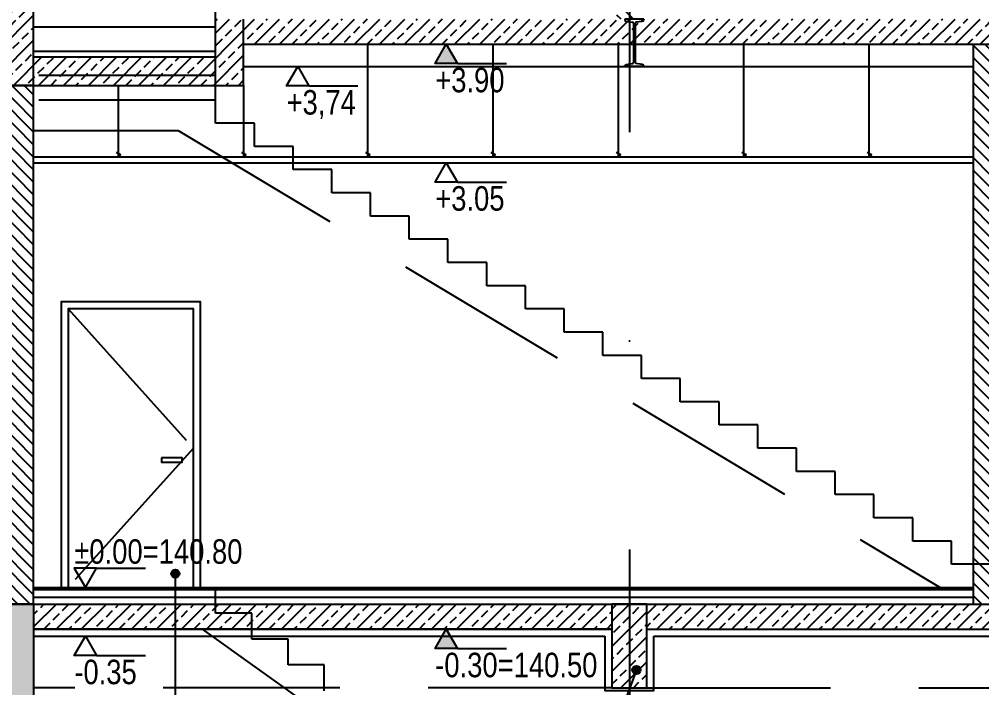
# Model space of a CAD drawing. Header units: millimetres. Extents: x -135140 to 267856, y -70704 to 149933.
# Drawn here: x -52156 to -45246, y 91517 to 96317 of the extents above; entities that cross this region are included whole.
import ezdxf

# ---------------------------------------------------------------- set-up
doc = ezdxf.new("R2010")
doc.units = ezdxf.units.MM
doc.header["$LTSCALE"] = 99.9
for name, pattern in [('ACAD_ISO10W100', [18, 12, -3, 0, -3]), ('AUDIT_D_080509132939-0', [0]), ('HIDDEN', [9.525, 6.35, -3.175])]:
    doc.linetypes.add(name, pattern=pattern)
for name, color, linetype in [('+48_CIENKIE', 253, 'Continuous'), ('+48_HACZE', 253, 'Continuous'), ('+48_KOTY', 250, 'Continuous'), ('+48_OPISY', 251, 'Continuous'), ('+48_OPISY T', 251, 'Continuous'), ('+48_OSIE', 8, 'Continuous'), ('+48_POSADZKA', 250, 'Continuous'), ('+48_PRZEKRÓJ', 250, 'Continuous'), ('+48_SCIANY', 250, 'Continuous'), ('+48_STOLARKA_DRZWI', 250, 'Continuous'), ('+48_SUFITY_PODWIESZANE', 250, 'Continuous'), ('+48_WEŁNA', 252, 'Continuous'), ('+48_WIDOK', 250, 'Continuous'), ('+48_ŻELBET', 250, 'Continuous')]:
    doc.layers.add(name, color=color, linetype=linetype)
doc.styles.add('WRP_ARIAL', font='ARIAL.TTF', dxfattribs={"width": 0.8})
pattern_1 = [(45, (-740631.18, -58167.61), (-89.802561, 89.802561), []), (45, (-740541.38, -58167.61), (-89.802561, 89.802561), [63.5, -31.75])]

# ---------------------------------------------------------------- blocks, each defined once
blk = doc.blocks.new('A$C6D9607FD')
at = {"layer": '+48_PRZEKRÓJ', "color": 251}
for p, q in [((137, 340), (0, 340)), ((0, 340), (0, 337.1)), ((10.5, 325), (56.1, 318.6)), ((62.4, 311.4), (62.4, 28.6)), ((74.6, 311.4), (74.6, 28.6)), ((126.5, 325), (80.9, 318.6)), ((137, 340), (137, 337.1)), ((0, 0), (0, 2.9)), ((10.5, 15), (56.1, 21.4)), ((126.5, 15), (80.9, 21.4)), ((137, 0), (137, 2.9)), ((137, 0), (0, 0)), ((137, 0), (0, 0))]:
    blk.add_line(p, q, dxfattribs=at)
for centre, radius, start, end in [((12.2, 337.1), 12.2, 180, 262.03039), ((55.1, 311.4), 7.3, 0, 82.03039), ((81.9, 311.4), 7.3, 97.96961, 180), ((124.8, 337.1), 12.2, 277.96961, 0), ((12.2, 2.9), 12.2, 97.96961, 180), ((55.1, 28.6), 7.3, 277.96961, 0), ((81.9, 28.6), 7.3, 180, 262.03039), ((124.8, 2.9), 12.2, 0, 82.03039)]:
    blk.add_arc(centre, radius, start, end, dxfattribs=at)
blk = doc.blocks.new('koty')
at = {"layer": '+48_KOTY', "color": 3, "ltscale": 5}
blk.add_line((70403.15, 11224.99), (70423.15, 11224.99), dxfattribs=at)
blk.add_lwpolyline([(70398.6, 11217.11), (70403.15, 11224.99), (70394.05, 11224.99)], close=True, dxfattribs=at)
at = {"layer": '+48_KOTY', "color": 3, "style": 'WRP_ARIAL', "width": 0.8}
blk.add_attdef('POZIOM', (70403.19, 11226.78), '', height=10, dxfattribs=at)

msp = doc.modelspace()

# ---------------------------------------------------------------- hatches: boundary and pattern name
at = {"layer": '+48_HACZE'}
h = msp.add_hatch(dxfattribs=at)
h.set_pattern_fill('ANSI31', color=256, scale=20, angle=90, style=0)
h.set_pattern_definition([(135, (-740631.18, -76045.325), (-44.9012806, -44.9012806), [])])
h.paths.add_polyline_path([(-47866.3, 99687.4), (-47746.3, 99687.4), (-47746.3, 96317), (-47866.3, 96317)])
at = {"layer": '+48_HACZE', "linetype": 'AUDIT_D_080509132939-0'}
h = msp.add_hatch(dxfattribs=at)
h.set_pattern_fill('ANSI33', color=256, scale=20, angle=180, style=0)
h.set_pattern_definition([(225, (-740631.18, -76045.33), (89.802561, -89.802561), []), (225, (-740720.98, -76045.33), (89.802561, -89.802561), [63.5, -31.75])])
edge = h.paths.add_edge_path()
edge.add_line((-43456.3, 95597.4), (-43696.3, 95597.4))
edge.add_line((-43696.3, 95597.4), (-43696.3, 96137.4))
edge.add_line((-43696.3, 96137.4), (-50546.3, 96137.4))
edge.add_line((-50546.3, 96137.4), (-50546.3, 95842.7))
edge.add_line((-50546.3, 95842.7), (-52296.3, 95842.7))
edge.add_line((-52296.3, 95842.7), (-52296.3, 96397.4))
edge.add_line((-52296.3, 96397.4), (-52056.3, 96397.4))
edge.add_line((-52056.3, 96397.4), (-52056.3, 96047.4))
edge.add_line((-52056.3, 96047.4), (-50746.3, 96047.4))
edge.add_line((-50746.3, 96047.4), (-50746.3, 96317.4))
edge.add_line((-50746.3, 96317.4), (-43696.3, 96317.4))
edge.add_line((-43696.3, 96317.4), (-43696.3, 96397.4))
edge.add_line((-43696.3, 96397.4), (-43456.3, 96397.4))
edge.add_line((-43456.3, 96397.4), (-43456.3, 95597.4))
at = {"layer": '+48_HACZE'}
h = msp.add_hatch(dxfattribs=at)
h.set_pattern_fill('ANSI31', color=256, scale=20, angle=90, style=0)
h.set_pattern_definition([(135, (-740631.18, -58167.61), (-44.9012806, -44.9012806), [])])
h.paths.add_polyline_path([(-45186.3, 92404), (-45306.3, 92404), (-45306.3, 92117.4), (-45186.3, 92117.4)])
h.paths.add_polyline_path([(-45186.3, 93456.9), (-45306.3, 93529.4), (-45306.3, 92404), (-45186.3, 92404)])
h.paths.add_polyline_path([(-45186.3, 94263.8), (-45306.3, 94263.8), (-45306.3, 93529.4), (-45186.3, 93456.9)])
h.paths.add_polyline_path([(-45186.3, 95977.4), (-45306.3, 95977.4), (-45306.3, 94263.8), (-45186.3, 94263.8)])
h.paths.add_polyline_path([(-45186.3, 96137.4), (-45306.3, 96137.4), (-45306.3, 95977.4), (-45186.3, 95977.4)])
h = msp.add_hatch(dxfattribs=at)
h.set_pattern_fill('ANSI31', color=256, scale=20, angle=90, style=0)
h.set_pattern_definition([(135, (-740631.18, -76045.325), (-44.9012806, -44.9012806), [])])
h.paths.add_polyline_path([(-52296.3, 95842.7), (-52056.3, 95842.7), (-52056.3, 92117.4), (-52296.3, 92117.4)])
at = {"layer": '+48_HACZE', "linetype": 'Continuous'}
h = msp.add_hatch(dxfattribs=at)
h.set_pattern_fill('ANSI33', color=256, scale=20, style=0)
h.set_pattern_definition([(45, (-740631.18, -76045.33), (-89.802561, 89.802561), []), (45, (-740541.38, -76045.33), (-89.802561, 89.802561), [63.5, -31.75])])
h.paths.add_polyline_path([(-27701.3, 88687.4), (-27701.3, 89087.4), (-27851.3, 89087.4), (-27851.3, 91867.4), (-28101.3, 91867.4), (-28101.3, 89087.4), (-28501.3, 89087.4), (-28501.3, 90087.4), (-28751.3, 90087.4), (-28751.3, 89087.4), (-32551.3, 89087.4), (-32551.3, 90087.4), (-32801.3, 90087.4), (-32801.3, 89087.4), (-35838.8, 89087.4), (-35838.8, 88587.4), (-36338.8, 88587.4), (-36338.8, 89087.4), (-38251.3, 89087.4), (-38251.3, 91937.4), (-38076.3, 91937.4), (-38076.3, 92117.4), (-38501.3, 92117.4), (-38501.3, 89087.4), (-43451.3, 89087.4), (-43451.3, 92117.4), (-43701.3, 92117.4), (-43701.3, 89087.4), (-52051.3, 89087.4), (-52051.3, 92117.4), (-52301.3, 92117.4), (-52301.3, 89087.4), (-52451.3, 89087.4), (-52451.3, 88687.4), (-37038.8, 88687.4), (-36638.8, 88287.4), (-35538.8, 88287.4), (-35138.8, 88687.4)])
h = msp.add_hatch(dxfattribs=at)
h.set_pattern_fill('ANSI33', color=256, scale=20, style=0)
h.set_pattern_definition(pattern_1)
h.paths.add_polyline_path([(-52051.3, 92117.4), (-47901.3, 92117.4), (-47901.3, 91937.4), (-52051.3, 91937.4)])
h = msp.add_hatch(dxfattribs=at)
h.set_pattern_fill('ANSI33', color=256, scale=20, style=0)
h.set_pattern_definition([(45, (-819560.65, -70266.87), (-89.802561, 89.802561), []), (45, (-819470.85, -70266.87), (-89.802561, 89.802561), [63.5, -31.75])])
h.paths.add_polyline_path([(-47651.3, 92117.4), (-47776.3, 92117.4), (-47776.3, 91517.4), (-47651.3, 91517.4)])
h.paths.add_polyline_path([(-47776.3, 92117.4), (-47901.3, 92117.4), (-47901.3, 91517.4), (-47776.3, 91517.4)])
h = msp.add_hatch(dxfattribs=at)
h.set_pattern_fill('ANSI33', color=256, scale=20, style=0)
h.set_pattern_definition(pattern_1)
h.paths.add_polyline_path([(-43701.3, 92117.4), (-47651.3, 92117.4), (-47651.3, 91937.4), (-43701.3, 91937.4)])
at = {"layer": '+48_KOTY'}
for points in [[(-49010.2, 95998.7), (-49170.4, 95998.7), (-49090.3, 96137.4)], [(-49010.2, 91798.7), (-49170.4, 91798.7), (-49090.3, 91937.4)]]:
    msp.add_hatch(color=256, dxfattribs=at).paths.add_polyline_path(points)
at = {"layer": '+48_OPISY T'}
h = msp.add_hatch(color=256, dxfattribs=at)
edge = h.paths.add_edge_path()
edge.add_arc((-51035.5, 92336.8), 30, 0, 360)
h = msp.add_hatch(color=256, dxfattribs=at)
edge = h.paths.add_edge_path()
edge.add_arc((-47725.2, 91645.5), 30, 0, 360)

# ---------------------------------------------------------------- linework, layer by layer
at = {"layer": '+48_CIENKIE'}
for points in [[(-49656.3, 96137.4), (-49656.3, 95329.9), (-49656.3, 95329.9)], [(-48756.3, 96137.4), (-48756.3, 95329.9), (-48756.3, 95329.9)], [(-47856.3, 96137.4), (-47856.3, 95329.9), (-47856.3, 95329.9)], [(-46956.3, 96137.4), (-46956.3, 95329.9), (-46956.3, 95329.9)], [(-46056.3, 96137.4), (-46056.3, 95329.9), (-46056.3, 95329.9)], [(-51446.3, 95842.7), (-51446.3, 95329.9), (-51446.3, 95329.9)], [(-50546.3, 95842.7), (-50546.3, 95329.9), (-50546.3, 95329.9)], [(-51446.3, 95329.9), (-51428.8, 95342.7), (-51458.8, 95361.4)], [(-50546.3, 95329.9), (-50528.8, 95342.7), (-50558.8, 95361.4)], [(-49656.3, 95329.9), (-49638.8, 95342.7), (-49668.8, 95361.4)], [(-48756.3, 95329.9), (-48738.8, 95342.7), (-48768.8, 95361.4)], [(-47856.3, 95329.9), (-47838.8, 95342.7), (-47868.8, 95361.4)], [(-46956.3, 95329.9), (-46938.8, 95342.7), (-46968.8, 95361.4)], [(-46056.3, 95329.9), (-46038.8, 95342.7), (-46068.8, 95361.4)]]:
    msp.add_lwpolyline(points, dxfattribs=at)
at = {"layer": '+48_KOTY'}
for points in [[(-49010.2, 95998.7), (-49170.4, 95998.7), (-49090.3, 96137.4), (-49010.2, 95998.7)], [(-49010.2, 91798.7), (-49170.4, 91798.7), (-49090.3, 91937.4), (-49010.2, 91798.7)]]:
    msp.add_lwpolyline(points, dxfattribs=at)
at = {"layer": '+48_OPISY'}
msp.add_line((-51035.5, 83388.4), (-51035.5, 92336.8), dxfattribs=at)
msp.add_lwpolyline([(-47725.2, 91645.5), (-48105.8, 90624.1)], dxfattribs=at)
at = {"layer": '+48_OPISY T'}
for centre in [(-51035.5, 92336.8), (-47725.2, 91645.5)]:
    msp.add_circle(centre, 30, dxfattribs=at)
at = {"layer": '+48_OSIE', "linetype": 'ACAD_ISO10W100', "ltscale": 5}
msp.add_line((-47776.3, 101500.4), (-47776.3, 87110.9), dxfattribs=at)
at = {"layer": '+48_POSADZKA'}
for p, q in [((-52056.3, 96087.4), (-50746.3, 96087.4)), ((-52056.2, 92237.4), (-45306.3, 92237.4))]:
    msp.add_line(p, q, dxfattribs=at)
at = {"layer": '+48_PRZEKRÓJ'}
for p, q in [((-52056.3, 100307.5), (-52056.3, 92117.4)), ((-52056.3, 96047.4), (-50746.3, 96047.4)), ((-52056.3, 95842.7), (-50546.3, 95842.7)), ((-52051.3, 89087.4), (-52051.3, 92117.4))]:
    msp.add_line(p, q, dxfattribs=at)
at = {"layer": '+48_PRZEKRÓJ', "ltscale": 2}
msp.add_line((-50546.3, 96137.4), (-43696.3, 96137.4), dxfattribs=at)
at = {"layer": '+48_PRZEKRÓJ'}
for points in [[(-50746.3, 96047.4), (-50746.3, 99687.8)], [(-52301.3, 89087.4), (-52301.3, 92117.4), (-43451.3, 92117.4), (-43451.3, 89087.4)], [(-52051.3, 91937.4), (-47901.3, 91937.4)], [(-47651.3, 91937.4), (-43701.3, 91937.4)]]:
    msp.add_lwpolyline(points, dxfattribs=at)
at = {"layer": '+48_SCIANY'}
for p, q in [((-50546.3, 95842.7), (-50546.3, 96317.4)), ((-45306.3, 92117.4), (-45306.3, 96137.4))]:
    msp.add_line(p, q, dxfattribs=at)
at = {"layer": '+48_SCIANY', "ltscale": 0.3}
msp.add_line((-52056.3, 95842.7), (-52296.3, 95842.7), dxfattribs=at)
msp.add_lwpolyline([(-52296.3, 95842.7), (-52056.3, 95842.7), (-52056.3, 92117.4), (-52296.3, 92117.4)], close=True, dxfattribs=at)
at = {"layer": '+48_SCIANY'}
msp.add_lwpolyline([(-52051.3, 92117.4), (-47901.3, 92117.4), (-47901.3, 91937.4), (-52051.3, 91937.4)], close=True, dxfattribs=at)
at = {"layer": '+48_STOLARKA_DRZWI'}
for points in [[(-50856.3, 92237.4), (-50856.3, 94287.4), (-51856.3, 94287.4), (-51856.3, 92237.4)], [(-50906.3, 92237.4), (-50906.3, 94237.4), (-51806.3, 94237.4), (-51806.3, 92237.4)]]:
    msp.add_lwpolyline(points, dxfattribs=at)
at = {"layer": '+48_STOLARKA_DRZWI', "linetype": 'HIDDEN', "ltscale": 2}
msp.add_lwpolyline([(-51806.3, 94237.4), (-50906.3, 93237.4), (-51806.3, 92237.4)], dxfattribs=at)
at = {"layer": '+48_STOLARKA_DRZWI'}
msp.add_lwpolyline([(-51136.3, 93167.4), (-51136.3, 93137.4), (-50986.3, 93137.4), (-50986.3, 93167.4)], close=True, dxfattribs=at)
at = {"layer": '+48_SUFITY_PODWIESZANE', "ltscale": 3}
for p, q in [((-52056.2, 95329.9), (-45306.3, 95329.9)), ((-52056.2, 95287.4), (-45306.3, 95287.4))]:
    msp.add_line(p, q, dxfattribs=at)
at = {"layer": '+48_WEŁNA'}
for p, q in [((-47901.3, 91517.4), (-47951.3, 91517.4)), ((-47651.3, 91517.4), (-47601.3, 91517.4))]:
    msp.add_line(p, q, dxfattribs=at)
for points in [[(-52051.3, 91887.4), (-47951.3, 91887.4)], [(-47951.3, 91887.4), (-47951.3, 91497.4), (-47601.3, 91497.4), (-47601.3, 91887.4)], [(-47601.3, 91887.4), (-43701.3, 91887.4)]]:
    msp.add_lwpolyline(points, dxfattribs=at)
at = {"layer": '+48_WIDOK'}
for p, q in [((-52056.3, 96262.4), (-50746.3, 96262.4)), ((-52056.2, 92222.4), (-45306.3, 92222.4)), ((-52056.2, 92167.4), (-45306.3, 92167.4))]:
    msp.add_line(p, q, dxfattribs=at)
at = {"layer": '+48_WIDOK', "ltscale": 2}
msp.add_line((-50546.3, 95977.4), (-45306.3, 95977.4), dxfattribs=at)
at = {"layer": '+48_WIDOK', "linetype": 'HIDDEN', "ltscale": 2}
for p, q in [((-47951.3, 91517.4), (-52051.3, 91517.4)), ((-47601.3, 91517.4), (-43701.3, 91517.4))]:
    msp.add_line(p, q, dxfattribs=at)
at = {"layer": '+48_WIDOK', "linetype": 'HIDDEN'}
msp.add_lwpolyline([(-50704.3, 96084.8), (-50704.3, 96084.8)], close=True, dxfattribs=at)
at = {"layer": '+48_WIDOK', "linetype": 'HIDDEN', "ltscale": 2}
for points in [[(-50746.3, 95737.4), (-50746.3, 96047.4)], [(-50746.3, 95912.4), (-52056.3, 95912.4)], [(-45186.3, 92404), (-45464.3, 92404), (-45464.3, 92570.7), (-45742.3, 92570.7), (-45742.3, 92737.4), (-46020.3, 92737.4), (-46020.3, 92904), (-46298.3, 92904), (-46298.3, 93070.7), (-46576.3, 93070.7), (-46576.3, 93237.4), (-46854.3, 93237.4), (-46854.3, 93404), (-47132.3, 93404), (-47132.3, 93570.7), (-47410.3, 93570.7), (-47410.3, 93737.4), (-47688.3, 93737.4), (-47688.3, 93904), (-47966.3, 93904), (-47966.3, 94070.7), (-48244.3, 94070.7), (-48244.3, 94237.4), (-48522.3, 94237.4), (-48522.3, 94404), (-48800.3, 94404), (-48800.3, 94570.7), (-49078.3, 94570.7), (-49078.3, 94737.4), (-49356.3, 94737.4), (-49356.3, 94904), (-49634.3, 94904), (-49634.3, 95070.7), (-49912.3, 95070.7), (-49912.3, 95237.4), (-50190.3, 95237.4), (-50190.3, 95404), (-50468.3, 95404), (-50468.3, 95570.7), (-50746.3, 95570.7), (-50746.3, 95737.4), (-52056.3, 95737.4)], [(-52056.3, 95517.4), (-51015.8, 95517.4), (-45544.8, 92237.4)], [(-49966.3, 91496.2), (-49966.3, 91681.5), (-50226.3, 91681.5), (-50226.3, 91866.8), (-50486.3, 91866.8), (-50486.3, 92052.1), (-50746.3, 92052.1), (-50746.3, 92237.4)], [(-50843.8, 91937.4), (-46844.8, 89087.4)]]:
    msp.add_lwpolyline(points, dxfattribs=at)
at = {"layer": '+48_ŻELBET', "linetype": 'Continuous'}
msp.add_lwpolyline([(-47901.3, 91517.4), (-47651.3, 91517.4), (-47651.3, 92117.4), (-47901.3, 92117.4)], close=True, dxfattribs=at)

# ---------------------------------------------------------------- block references
at = {"layer": '+48_KOTY'}
ref = msp.add_blockref('koty', (-1288061.8, 293551.6), dxfattribs=dict(at, xscale=-17.59937698941212, yscale=17.59937698948488, zscale=17.59937698949881, rotation=180))
ref.add_attrib('POZIOM', '+3.90', (-49170.1, 95792.9), dxfattribs={"color": 3, "height": 175.99, "style": 'WRP_ARIAL', "width": 0.8})
ref = msp.add_blockref('koty', (-1289129, 293391.6), dxfattribs=dict(at, xscale=-17.59937698941212, yscale=17.59937698948488, zscale=17.59937698949881, rotation=180))
ref.add_attrib('POZIOM', '+3,74', (-50237.3, 95632.9), dxfattribs={"color": 3, "height": 175.99, "style": 'WRP_ARIAL', "width": 0.8})
ref = msp.add_blockref('koty', (-1288061.8, 292701.6), dxfattribs=dict(at, xscale=-17.59937698941212, yscale=17.59937698948488, zscale=17.59937698949881, rotation=180))
ref.add_attrib('POZIOM', '+3.05', (-49170.1, 94942.9), dxfattribs={"color": 3, "height": 175.99, "style": 'WRP_ARIAL', "width": 0.8})
ref = msp.add_blockref('koty', (-1290652.9, -105176.8), dxfattribs=dict(at, xscale=17.59937698941212, yscale=17.59937698948488, zscale=17.59937698949881))
ref.add_attrib('POZIOM', '%%P0.00=140.80', (-51761.1, 92407.5), dxfattribs={"color": 3, "height": 175.994, "style": 'WRP_ARIAL', "width": 0.8})
ref = msp.add_blockref('koty', (-1288061.8, 289351.6), dxfattribs=dict(at, xscale=-17.59937698941212, yscale=17.59937698948488, zscale=17.59937698949881, rotation=180))
ref.add_attrib('POZIOM', '-0.30=140.50', (-49170.1, 91592.9), dxfattribs={"color": 3, "height": 175.994, "style": 'WRP_ARIAL', "width": 0.8})
ref = msp.add_blockref('koty', (-1290652.9, 289301.6), dxfattribs=dict(at, xscale=-17.59937698941212, yscale=17.59937698948488, zscale=17.59937698949881, rotation=180))
ref.add_attrib('POZIOM', '-0.35', (-51761.1, 91542.9), dxfattribs={"color": 3, "height": 175.99, "style": 'WRP_ARIAL', "width": 0.8})
at = {"layer": '+48_PRZEKRÓJ'}
msp.add_blockref('A$C6D9607FD', (-47809.7, 95977.4), dxfattribs=at)

doc.saveas('drawing.dxf')
